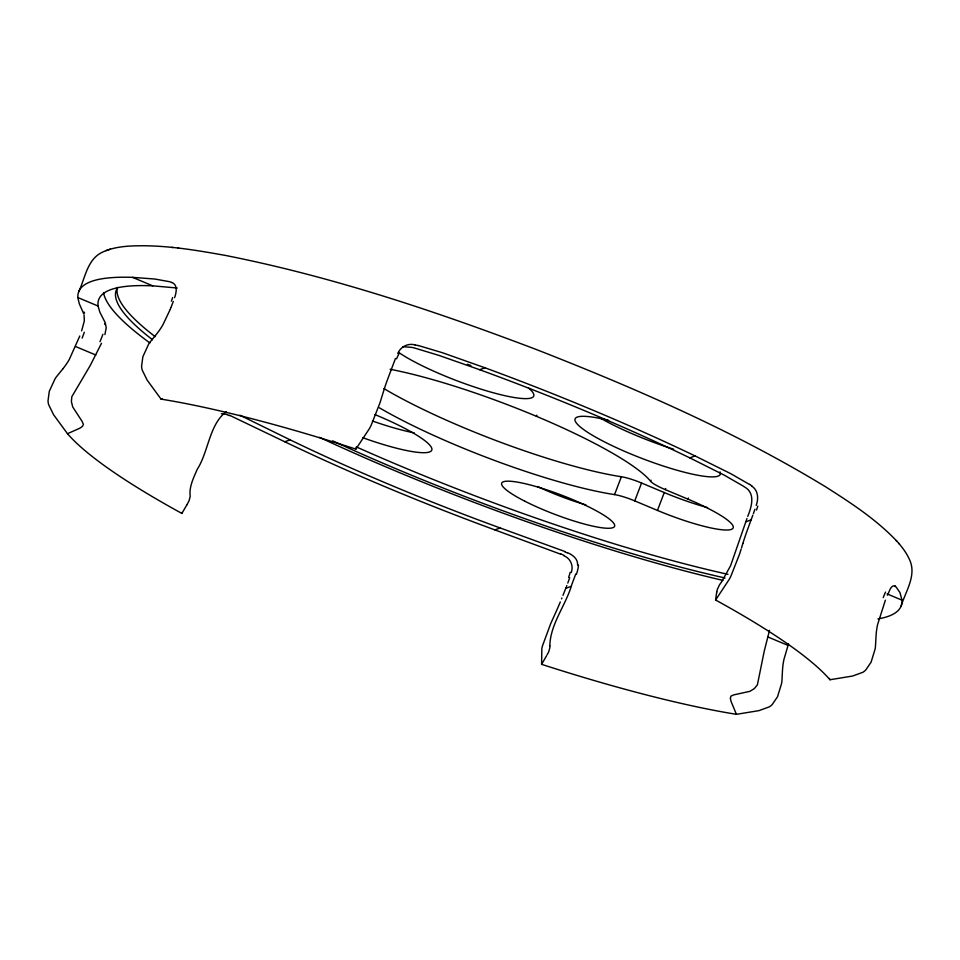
<?xml version="1.0" encoding="UTF-8"?>
<svg xmlns="http://www.w3.org/2000/svg" width="960" height="960" viewBox="0 0 960 960"><rect width="100%" height="100%" fill="white"/><g stroke="black" fill="none" stroke-linecap="round" stroke-linejoin="round"><path stroke-width="1.44" d="M169.896 310.092L162.84 324.936A73.872 71.496 69.7 0 1 156.36 334.332L150.816 341.124A52.032 50.364 69.7 0 0 148.68 344.088L142.872 356.712L141.588 366.204A17.076 16.524 69.7 0 0 142.164 369.948L147.156 380.136L161.064 399.12A419.16 70.62 20.9 0 1 355.884 449.112L356.112 447.42M885.384 600.168L877.536 624.756A73.872 71.496 69.7 0 0 876.036 636.24L875.448 646.632A47.496 45.972 69.7 0 1 875.172 648.852L871.08 662.196L865.752 669.996A17.076 16.524 69.7 0 1 862.872 672.288L852.552 676.044L829.98 679.74A419.16 70.62 20.9 0 0 715.596 600.012L716.568 593.016M716.604 592.824L716.772 591.936M571.224 572.544C573.804 565.836 570.432 558.252 563.784 555.708M769.5 630.336L764.208 651.312L757.392 684.852L754.368 688.584L749.82 691.356L735.288 694.548A30.312 29.34 69.7 0 0 734.04 694.788L730.908 696.096L730.44 698.256M756.168 505.392C758.724 498.864 758.232 490.296 751.86 486.192M741.516 547.872L742.872 543.444M104.892 334.572L106.212 327.888L105.3 322.98M174.576 297.66C176.364 292.86 178.056 284.58 171.696 282.444M741.132 549.132L740.532 551.052A52.032 9.696 -67.2 0 1 739.5 554.292L730.932 576.036A17.076 3.18 -67.2 0 1 729.324 579.216L715.596 600.012M575.724 574.08L572.208 583.452M788.52 643.8L783.96 659.34A73.872 71.496 69.7 0 0 782.46 670.824L782.004 679.752A52.032 50.364 69.7 0 1 781.608 683.436L777.504 696.78L772.176 704.58A17.076 16.524 69.7 0 1 769.296 706.872L758.976 710.628L736.416 714.324A419.16 70.62 20.9 0 1 541.596 664.332L541.848 648.504A17.076 3.18 -67.2 0 1 542.556 645.66L550.512 624.132A47.496 8.856 -67.2 0 1 551.4 622.08L555.672 612.636A73.872 13.764 -67.2 0 0 560.304 601.944M81.648 330.864L84.324 320.892L84.06 314.832M569.712 577.716L567.792 583.044M754.944 509.256L753.384 513.636M747.72 516.408C751.584 507.06 755.736 493.128 744.636 487.032A87.54 71.76 -64.3 0 0 742.8 485.844L724.32 475.176L689.796 457.872A418.716 70.548 20.9 0 0 479.7 369.732L438.888 355.38L414.24 347.928A87.54 85.116 -79.9 0 0 411.72 347.364L402.768 346.704M746.976 518.496L730.584 565.728L721.656 581.748M173.304 301.44L171.048 307.308M752.808 515.184L752.58 515.808M752.472 516.12L746.22 533.232A73.872 13.764 -67.2 0 0 742.872 543.432M79.788 336L69.264 359.52A73.872 71.496 69.7 0 1 62.796 368.916M901.176 605.88C905.52 591.612 916.524 575.856 909.912 560.508C906.744 553.02 901.74 546.48 896.256 540.54C875.652 518.952 850.368 502.56 825.324 486.636C734.052 431.172 635.7 388.404 536.412 349.548C435.156 311.052 331.884 276.516 225.456 255.432C193.308 249.684 160.62 244.14 127.848 246.192C118.764 246.972 109.548 248.496 101.376 252.708C87.012 260.172 84.984 278.628 78.684 291.828M536.424 416.304L536.856 415.188M614.556 494.604L621.384 476.736A21.576 3.636 20.9 0 1 641.568 483.024L664.272 492.552L657.456 510.42L634.74 500.892A21.576 3.636 20.9 0 0 614.556 494.604A168.312 28.356 20.9 0 1 379.368 407.796M634.74 500.892L641.568 483.024M657.456 510.42A64.74 10.908 20.9 0 0 731.352 529.38A64.74 10.908 20.9 0 0 687.96 499.14L665.256 489.612A21.576 3.636 20.9 0 1 650.616 481.284L651.036 480.168M665.256 489.612L665.676 488.496M687.96 499.14L688.392 498.024M566.844 585.54L566.592 586.164M566.232 587.112L562.98 595.368M571.872 584.304C566.064 605.076 550.344 623.676 549.828 645.72M561.912 597.996L561.564 598.872M170.796 307.92L170.16 309.468M395.46 358.452L386.496 382.32A73.872 13.764 -67.2 0 0 383.16 392.532L380.412 401.424A47.496 8.856 -67.2 0 1 379.776 403.38L371.208 425.124A17.076 3.18 -67.2 0 1 369.612 428.316L355.884 449.112M887.376 595.236C889.332 592.428 890.196 585.372 894.696 585.744M101.508 343.26L90.132 365.688L71.832 396.696L71.388 401.592L72.72 406.956L81.324 420.204A30.312 29.34 69.7 0 1 82.068 421.284L83.472 424.5L82.392 426.384A19.176 18.552 69.7 0 1 79.464 428.364L67.488 433.704L53.58 414.72L48.6 404.532A17.076 16.524 69.7 0 1 48.024 400.788L49.296 391.296L55.116 378.672A47.496 45.972 69.7 0 1 56.376 376.872L62.796 368.928M547.104 654.828L547.224 654.588A19.176 3.576 -67.2 0 0 548.772 651.66L549.9 647.532A30.312 5.652 -67.2 0 0 549.888 646.98L549.84 645.876M186.852 504.9L187.512 503.688A19.176 3.576 -67.2 0 0 189.06 500.748L190.176 496.632A30.312 5.652 -67.2 0 0 190.176 496.068C189 486.588 193.68 477.684 197.256 469.272C208.356 452.28 209.268 424.332 226.188 411.756M186.816 504.96L181.872 513.42A419.16 70.62 20.9 0 1 67.488 433.704M397.788 353.556C400.488 346.752 407.964 342.936 414.984 344.868M546.54 655.86L541.596 664.332M721.512 581.952L720.012 584.1A30.312 5.652 -67.2 0 0 719.496 584.856L717.348 589.332A19.176 3.576 -67.2 0 0 716.784 591.912M161.064 399.12L162.348 398.58M229.56 415.284L284.796 441.768L290.064 439.824A418.716 70.548 20.9 0 0 500.16 527.964L564.948 551.532M479.7 369.732L484.968 367.788A440.196 74.172 20.9 0 1 695.064 455.928L730.848 473.724L749.52 484.464M284.796 441.768A440.196 74.172 20.9 0 0 494.892 529.908L500.16 527.964M689.796 457.872L695.064 455.928M565.74 588.36L571.02 586.404M745.8 521.808L751.068 519.864M105.948 250.644L107.676 250.068M108.6 249.756L110.316 249.18M221.352 413.688L226.908 414.384M83.652 313.596L79.248 303.684L77.868 297.552A440.196 74.172 20.9 0 1 132.528 277.356L154.764 279.024L169.812 281.748A61.224 35.352 -73.6 0 1 171.672 282.528M132.528 277.356L152.748 285.84L177.252 288.012M171.852 247.404L172.908 247.524M177.78 248.052L178.824 248.16M418.32 345.516L442.368 352.704L484.968 367.788M494.892 529.908L560.76 554.22M887.16 593.928L901.992 600.144L899.94 592.5L895.536 586.236M77.868 297.552L98.088 306.036A418.716 70.548 20.9 0 1 152.748 285.84M75.54 346.512L95.82 355.02M767.7 636.876L787.98 645.384M239.928 415.224L290.064 439.824M567.288 552.588C572.448 554.712 578.076 558.768 577.584 565.056M896.256 540.54L896.808 541.164M898.716 543.312L899.28 543.936M104.916 322.092L99.84 312.144L98.088 306.036M829.416 678.42L829.98 679.74M736.416 714.324L731.22 701.808A19.176 18.552 69.7 0 1 730.392 698.256M181.8 512.52L181.872 513.42M728.004 574.332A405.672 68.352 20.9 0 1 356.424 446.964M155.196 336.672A405.672 68.352 20.9 0 1 117.3 287.82M725.04 577.98A405.672 68.352 20.9 0 1 332.664 440.856M152.496 339.744A405.672 68.352 20.9 0 1 117.84 287.352M722.988 580.404A418.62 70.536 20.9 0 1 319.536 437.364M149.832 342.9A418.62 70.536 20.9 0 1 103.548 292.548M901.992 600.144A440.196 74.172 20.9 0 1 877.968 618.9M226.86 414.66A61.224 47.46 83 0 1 229.5 415.62M396.564 358.824A61.008 55.212 -45.9 0 1 398.856 354.036M414.96 344.952A61.224 59.628 -58 0 1 418.296 345.6M570.18 572.352A61.008 55.464 -49 0 1 568.62 577.416M560.94 553.896A61.224 57.132 -17.4 0 1 563.976 555.396M749.58 484.344A61.224 50.772 -67 0 1 751.956 486.036M757.8 506.064A66.972 50.256 -81 0 1 756.504 510.048M564.792 551.82A87.54 79.008 -11.3 0 1 567.12 552.864M578.496 565.092A35.04 32.916 -51.5 0 1 576.384 574.296M172.62 297.564A66.972 42.624 -60.4 0 1 171.36 301.176M883.212 597.612A61.008 23.4 -74 0 1 885.528 592.092M894.636 585.876A61.224 14.688 -64.3 0 1 895.212 586.56M84.3 332.244A61.008 23.652 -72.4 0 1 82.14 338.088M84.036 312.072A61.224 12.192 -78.3 0 1 84.552 312.984M104.64 323.52A87.54 16.776 -83.4 0 1 105 324.504M102.888 334.296A35.04 11.628 -69.1 0 1 99.96 341.676M621.384 476.736A168.312 28.356 20.9 0 1 383.904 388.572M707.568 507.612A64.74 10.896 20.9 0 1 664.284 492.552M390.108 369.264A168.312 28.356 20.9 0 1 544.068 419.556A168.312 28.356 20.9 0 1 650.616 481.284M414.276 432.912A77.688 13.14 20.8 0 1 372.432 420.996M374.988 414.612A77.688 13.092 20.9 0 1 431.664 450.384A77.688 13.092 20.9 0 1 362.76 437.7M470.916 365.544A77.688 13.008 20.8 0 1 467.364 364.248M528.456 387.924A77.688 13.092 20.9 0 1 493.392 392.796A77.688 13.092 20.9 0 1 398.436 352.26M673.668 449.244A77.688 12.948 20.9 0 1 600.156 417.972M720.012 471.9A77.688 13.092 20.9 0 1 666.168 466.956A77.688 13.092 20.9 0 1 581.028 427.572A77.688 13.092 20.9 0 1 608.64 420.372M585.936 504.888A60.42 10.284 20.9 0 1 537.648 486.528M524.58 501.072A60.42 10.176 20.9 0 0 614.352 526.704A60.42 10.176 20.9 0 0 535.5 486.396A60.42 10.176 20.9 0 0 524.58 501.072"/></g></svg>
